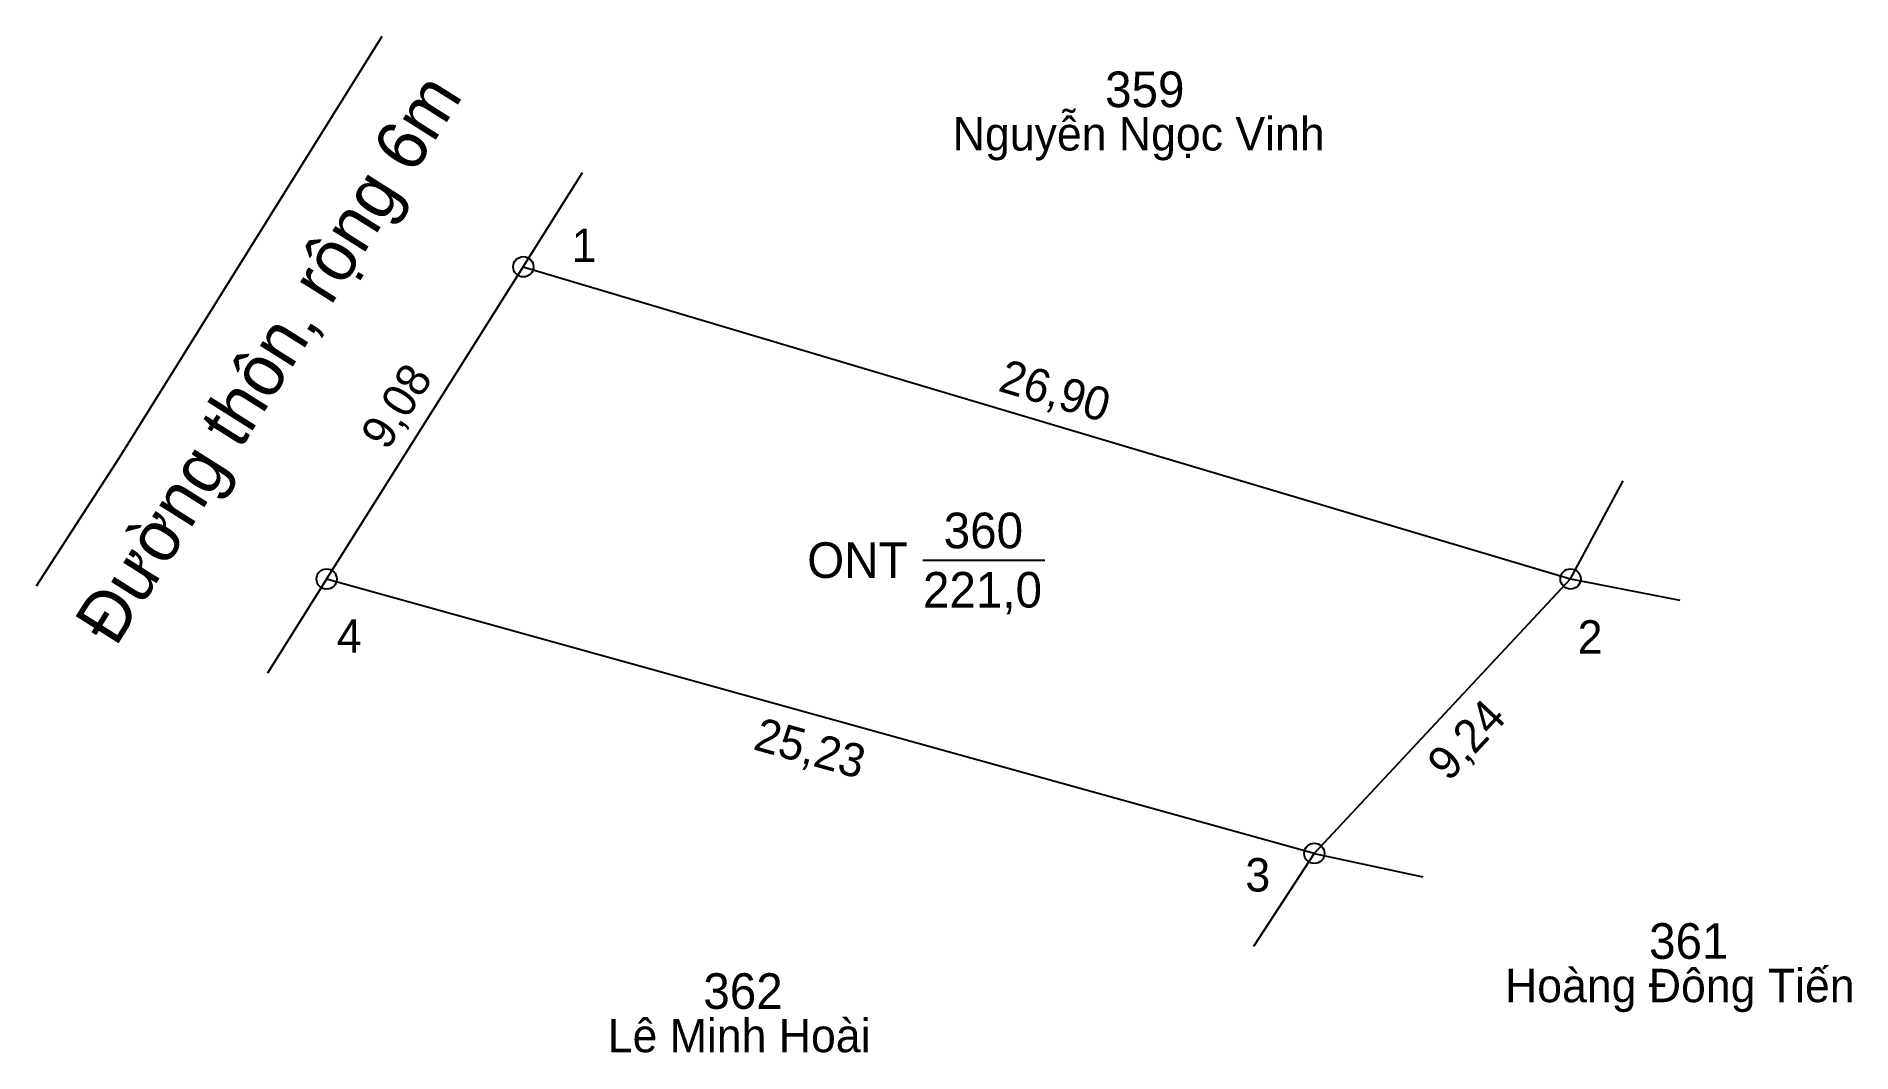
# Model space of a CAD drawing. Extents: x 540569.4 to 540614.1, y 1835218.3 to 1835243.3.
import ezdxf

# ---------------------------------------------------------------- set-up
doc = ezdxf.new("R2010")
doc.units = 0
for name, color, linetype in [('CanhThua', 7, 'Continuous'), ('ChieuDaiCanhThua', 7, 'Continuous'), ('Level 1', 7, 'Continuous'), ('Level 23', 7, 'Continuous'), ('MocDinhThua', 7, 'Continuous'), ('NhanDiaChinhThua', 7, 'Continuous'), ('NhanTuCan', 7, 'Continuous'), ('RauThua', 7, 'Continuous'), ('SoHieuDinhThua', 7, 'Continuous'), ('TenChuLanCan', 7, 'Continuous')]:
    doc.layers.add(name, color=color, linetype=linetype)

msp = doc.modelspace()

# ---------------------------------------------------------------- linework, layer by layer
at = {"layer": 'CanhThua'}
for p, q in [((540576.549, 1835229.935), (540581.391, 1835237.617)), ((540581.391, 1835237.617), (540607.172, 1835229.936)), ((540600.864, 1835223.184), (540576.549, 1835229.935)), ((540607.172, 1835229.936), (540600.864, 1835223.184))]:
    msp.add_line(p, q, dxfattribs=at)
at = {"layer": 'Level 23'}
for p, q in [((540577.909, 1835243.288), (540571.439, 1835232.914)), ((540571.439, 1835232.914), (540569.402, 1835229.756))]:
    msp.add_line(p, q, dxfattribs=at)
at = {"layer": 'MocDinhThua'}
for centre in [(540581.391, 1835237.617), (540576.549, 1835229.935), (540607.172, 1835229.936), (540600.864, 1835223.184)]:
    msp.add_circle(centre, 0.25, dxfattribs=at)
at = {"layer": 'NhanDiaChinhThua'}
msp.add_line((540591.23, 1835230.4), (540594.232, 1835230.4), dxfattribs=at)
at = {"layer": 'RauThua'}
for p, q in [((540581.391, 1835237.617), (540582.848, 1835239.934)), ((540607.172, 1835229.936), (540608.468, 1835232.347)), ((540576.549, 1835229.935), (540575.09, 1835227.62)), ((540607.172, 1835229.936), (540609.859, 1835229.416)), ((540600.864, 1835223.184), (540599.365, 1835220.895)), ((540600.864, 1835223.184), (540603.538, 1835222.604))]:
    msp.add_line(p, q, dxfattribs=at)

# ---------------------------------------------------------------- texts
at = {"layer": 'ChieuDaiCanhThua'}
for s, rotation, p in [('9,08', 57.7766, (540578.041, 1835233.072)), ('26,90', 343.4095, (540593.05, 1835234.572)), ('9,24', 46.9471, (540604.175, 1835224.924)), ('25,23', 344.4828, (540587.02, 1835225.75))]:
    msp.add_text(s, height=0.821, rotation=rotation, dxfattribs=at).set_placement(p)
at = {"layer": 'Level 1'}
msp.add_text('Đường thôn, rộng 6m', height=1.25, rotation=57.7766, dxfattribs=at).set_placement((540571.355, 1835228.238))
at = {"layer": 'NhanDiaChinhThua'}
for s, p in [('360', (540591.74, 1835230.692)), ('ONT', (540588.38, 1835229.962)), ('221,0', (540591.23, 1835229.232))]:
    msp.add_text(s, height=0.8757, dxfattribs=at).set_placement(p)
at = {"layer": 'NhanTuCan'}
for s, p in [('359', (540595.713, 1835241.546)), ('361', (540609.106, 1835220.589)), ('362', (540585.822, 1835219.358))]:
    msp.add_text(s, height=0.8757, dxfattribs=at).set_placement(p)
at = {"layer": 'SoHieuDinhThua'}
for s, p in [('1', (540582.581, 1835237.735)), ('4', (540576.799, 1835228.125)), ('2', (540607.347, 1835228.099)), ('3', (540599.167, 1835222.245))]:
    msp.add_text(s, height=0.821, dxfattribs=at).set_placement(p)
at = {"layer": 'TenChuLanCan'}
for s, p in [('Nguyễn Ngọc Vinh', (540591.964, 1835240.479)), ('Hoàng Đông Tiến', (540605.559, 1835219.522)), ('Lê Minh Hoài', (540583.47, 1835218.291))]:
    msp.add_text(s, height=0.82099, dxfattribs=at).set_placement(p)

doc.saveas('drawing.dxf')
